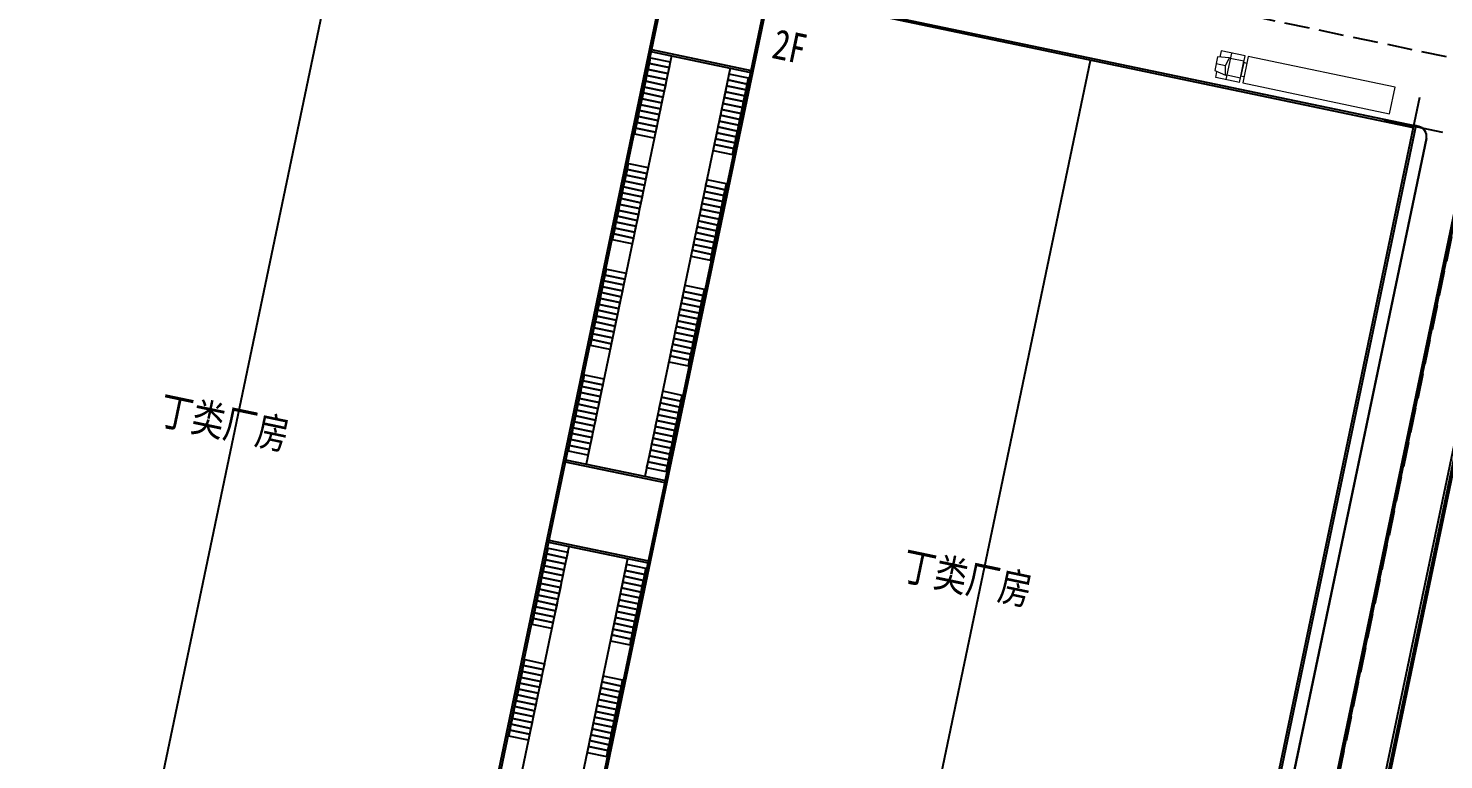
# Model space of a CAD drawing. Extents: x 1738711 to 2346805, y 1189731 to 2516152.
# Drawn here: x 2007275 to 2010956, y 1634900 to 1636802 of the extents above; entities that cross this region are included whole.
import ezdxf

# ---------------------------------------------------------------- set-up
doc = ezdxf.new("R2010")
doc.units = 0
doc.header["$LTSCALE"] = 1000
doc.header["$MEASUREMENT"] = 0
for name, pattern in [('DASH', [0.35, 0.25, -0.1]), ('DASHDOT', [25.4, 12.7, -6.35, 0, -6.35]), ('DOTE', [2.42, 2, -0.2, 0.02, -0.2])]:
    doc.linetypes.add(name, pattern=pattern)
for name, color, linetype in [('DL-道路沿石边线', 40, 'Continuous'), ('DOTE', 1, 'Continuous'), ('建筑', 2, 'Continuous'), ('建筑控制线', 144, 'DASH'), ('文字标准', 7, 'Continuous'), ('绿化', 66, 'Continuous'), ('车位', 5, 'DASH'), ('道路', 57, 'DASHDOT'), ('道路中心线', 1, 'Continuous'), ('非机动车位', 5, 'Continuous'), ('项目范围', 7, 'Continuous')]:
    doc.layers.add(name, color=color, linetype=linetype)
doc.styles.add('DIMST', font='SIMSUN.TTF', dxfattribs={"width": 0.8})

# ---------------------------------------------------------------- blocks, each defined once
blk = doc.blocks.new('herahgerahreahre')
at = {"layer": 'DL-道路沿石边线', "color": 8, "lineweight": 0}
blk.add_arc((520285.64, 3420193.37), 1372.51, 152.99093, 169.21771, dxfattribs=at)
at = {"layer": 'DOTE', "color": 8, "linetype": 'DOTE'}
for p, q in [((519199.85, 3420700.94), (519201.08, 3420706.81)), ((519203.4, 3420703.26), (519197.53, 3420704.49))]:
    blk.add_line(p, q, dxfattribs=at)
at = {"layer": '建筑', "color": 8}
for points in [[(519061.1, 3420733.13), (519125.9, 3420719.57), (519105.05, 3420619.93), (519040.26, 3420633.48)], [(519061.26, 3420732.89), (519125.66, 3420719.42), (519104.9, 3420620.17), (519040.49, 3420633.64)], [(519135.88, 3420717.48), (519200.68, 3420703.93), (519179.84, 3420604.29), (519115.04, 3420617.84)], [(519136.04, 3420717.25), (519200.44, 3420703.78), (519179.68, 3420604.52), (519115.27, 3420618)]]:
    blk.add_lwpolyline(points, close=True, dxfattribs=at)
for points in [[(519093.54, 3420726.04), (519072.79, 3420626.88)], [(519124.18, 3420711.35), (519134.16, 3420709.26)], [(519124.22, 3420711.55), (519134.2, 3420709.46)], [(519168.12, 3420710.43), (519147.38, 3420611.28)], [(519115.6, 3420670.34), (519125.58, 3420668.25)], [(519115.64, 3420670.53), (519125.62, 3420668.45)], [(519113.96, 3420662.51), (519123.94, 3420660.42)], [(519113.92, 3420662.31), (519123.9, 3420660.22)]]:
    blk.add_lwpolyline(points, dxfattribs=at)
at = {"layer": '建筑控制线', "color": 8, "linetype": 'DASH', "ltscale": 5, "const_width": 0.4}
blk.add_lwpolyline([(519091.33, 3420811.97, 0.064975), (518972.58, 3420484.75), (519152.72, 3420447.07), (519220.5, 3420771.14)], format="xyb", dxfattribs=at)
at = {"layer": '绿化', "color": 8}
blk.add_lwpolyline([(519011.82, 3420640.48), (519024.71, 3420637.78), (519041.09, 3420716.09), (519046.47, 3420714.96), (519046.8, 3420716.54), (519044.36, 3420717.06), (519046.61, 3420727.82), (519049.05, 3420727.31), (519049.97, 3420731.54, -0.041815), (519050.88, 3420734.19), (519076.63, 3420789.53, -0.206872), (519087.51, 3420798.78), (519087.51, 3420801.06), (519088.64, 3420806.44), (519137.58, 3420796.2), (519136.46, 3420790.82), (519138.3, 3420790.44), (519139.32, 3420795.34), (519144.14, 3420794.33), (519144.42, 3420795.28), (519145.12, 3420798.62), (519092.32, 3420819.1), (519088.69, 3420817.73, 0.035825), (519011.82, 3420640.48, -0.035825)], format="xyb", dxfattribs=at)
blk.add_lwpolyline([(519200.68, 3420703.93), (519179.84, 3420604.29), (519180.13, 3420604.23, 0.411054), (519181.31, 3420604.99), (519201.75, 3420702.68, 0.414214), (519200.97, 3420703.87), (519200.97, 3420703.87)], format="xyb", close=True, dxfattribs=at)
at = {"layer": '车位', "color": 8, "lineweight": 0}
for p, q in [((519180.85, 3420710.82), (519180.57, 3420709.47)), ((519182.02, 3420710.72), (519180.85, 3420710.82)), ((519181.23, 3420711.44), (519181.1, 3420710.79)), ((519183.62, 3420710.94), (519181.23, 3420711.44)), ((519181.66, 3420709.94), (519182.01, 3420710.71)), ((519182.24, 3420711.21), (519181.69, 3420708.57)), ((519182.14, 3420710.7), (519182.02, 3420710.72)), ((519183.5, 3420710.39), (519182.13, 3420710.68)), ((519183.06, 3420708.28), (519183.62, 3420710.94)), ((519183.92, 3420710.86), (519183.37, 3420708.22)), ((519198.61, 3420707.79), (519183.92, 3420710.86)), ((519180.57, 3420709.47), (519181.66, 3420709.01)), ((519180.67, 3420708.78), (519180.8, 3420709.38)), ((519181.66, 3420709.94), (519180.71, 3420710.14)), ((519181.66, 3420709.01), (519181.66, 3420709.94)), ((519183.16, 3420708.73), (519183.5, 3420710.39)), ((519183.47, 3420710.25), (519183.2, 3420708.92)), ((519183.79, 3420710.18), (519183.47, 3420710.25)), ((519183.06, 3420708.28), (519180.67, 3420708.78)), ((519181.78, 3420708.98), (519181.66, 3420709.01)), ((519181.79, 3420709.02), (519181.79, 3420709.02)), ((519181.79, 3420709.02), (519183.16, 3420708.73)), ((519183.2, 3420708.92), (519183.5, 3420708.86)), ((519183.37, 3420708.22), (519198.05, 3420705.14)), ((519198.05, 3420705.14), (519198.61, 3420707.79))]:
    blk.add_line(p, q, dxfattribs=at)
at = {"layer": '道路', "color": 8, "linetype": 'ByBlock', "ltscale": 0.01}
for p, q in [((519159.14, 3420455.06), (519226.36, 3420776.39)), ((519126.23, 3420710.92), (519117.7, 3420670.1)), ((519132.11, 3420709.69), (519123.57, 3420668.88)), ((519200.97, 3420703.87), (519200.58, 3420703.95)), ((519201.75, 3420702.68), (519181.52, 3420605.98)), ((519115.98, 3420661.88), (519109.16, 3420629.29)), ((519121.85, 3420660.65), (519115.03, 3420628.06))]:
    blk.add_line(p, q, dxfattribs=at)
blk.add_arc((519200.77, 3420702.89), 1, 348.185, 78.185, dxfattribs=at)
at = {"layer": '道路中心线', "color": 8, "linetype": 'DASH', "ltscale": 0.01}
for p, q in [((519185.14, 3420601.34), (519224.55, 3420789.71)), ((519057.38, 3420741.47), (519207.87, 3420709.99))]:
    blk.add_line(p, q, dxfattribs=at)
at = {"layer": '非机动车位', "color": 8}
for points in [[(519124.15, 3420710.74), (519126.11, 3420710.33), (519125.99, 3420709.75), (519124.03, 3420710.16)], [(519123.91, 3420709.57), (519125.87, 3420709.16), (519125.74, 3420708.57), (519123.78, 3420708.98)], [(519124.03, 3420710.16), (519125.99, 3420709.75), (519125.87, 3420709.16), (519123.91, 3420709.57)], [(519123.54, 3420707.81), (519125.5, 3420707.4), (519125.37, 3420706.81), (519123.42, 3420707.22)], [(519123.66, 3420708.39), (519125.62, 3420707.98), (519125.5, 3420707.4), (519123.54, 3420707.81)], [(519123.78, 3420708.98), (519125.74, 3420708.57), (519125.62, 3420707.98), (519123.66, 3420708.39)], [(519133.7, 3420707.52), (519131.74, 3420707.93), (519131.62, 3420707.34), (519133.57, 3420706.93)], [(519133.82, 3420708.11), (519131.86, 3420708.52), (519131.74, 3420707.93), (519133.7, 3420707.52)], [(519133.94, 3420708.7), (519131.98, 3420709.11), (519131.86, 3420708.52), (519133.82, 3420708.11)], [(519123.29, 3420706.63), (519125.25, 3420706.22), (519125.13, 3420705.64), (519123.17, 3420706.04)], [(519123.42, 3420707.22), (519125.37, 3420706.81), (519125.25, 3420706.22), (519123.29, 3420706.63)], [(519133.45, 3420706.35), (519131.49, 3420706.76), (519131.37, 3420706.17), (519133.33, 3420705.76)], [(519133.57, 3420706.93), (519131.62, 3420707.34), (519131.49, 3420706.76), (519133.45, 3420706.35)], [(519122.92, 3420704.87), (519124.88, 3420704.46), (519124.76, 3420703.87), (519122.8, 3420704.28)], [(519123.05, 3420705.46), (519125.01, 3420705.05), (519124.88, 3420704.46), (519122.92, 3420704.87)], [(519123.17, 3420706.04), (519125.13, 3420705.64), (519125.01, 3420705.05), (519123.05, 3420705.46)], [(519133.08, 3420704.58), (519131.12, 3420704.99), (519131, 3420704.41), (519132.96, 3420704)], [(519133.2, 3420705.17), (519131.25, 3420705.58), (519131.12, 3420704.99), (519133.08, 3420704.58)], [(519133.33, 3420705.76), (519131.37, 3420706.17), (519131.25, 3420705.58), (519133.2, 3420705.17)], [(519122.68, 3420703.7), (519124.64, 3420703.29), (519124.51, 3420702.7), (519122.56, 3420703.11)], [(519122.8, 3420704.28), (519124.76, 3420703.87), (519124.64, 3420703.29), (519122.68, 3420703.7)], [(519132.84, 3420703.41), (519130.88, 3420703.82), (519130.76, 3420703.23), (519132.71, 3420702.82)], [(519132.96, 3420704), (519131, 3420704.41), (519130.88, 3420703.82), (519132.84, 3420703.41)], [(519132.47, 3420701.65), (519130.51, 3420702.06), (519130.39, 3420701.47), (519132.34, 3420701.06)], [(519132.59, 3420702.24), (519130.63, 3420702.64), (519130.51, 3420702.06), (519132.47, 3420701.65)], [(519132.71, 3420702.82), (519130.76, 3420703.23), (519130.63, 3420702.64), (519132.59, 3420702.24)], [(519121.82, 3420699.58), (519123.78, 3420699.18), (519123.65, 3420698.59), (519121.7, 3420699)], [(519121.94, 3420700.17), (519123.9, 3420699.76), (519123.78, 3420699.18), (519121.82, 3420699.58)], [(519121.45, 3420697.82), (519123.41, 3420697.41), (519123.29, 3420696.83), (519121.33, 3420697.24)], [(519121.57, 3420698.41), (519123.53, 3420698), (519123.41, 3420697.41), (519121.45, 3420697.82)], [(519121.7, 3420699), (519123.65, 3420698.59), (519123.53, 3420698), (519121.57, 3420698.41)], [(519131.61, 3420697.54), (519129.65, 3420697.95), (519129.53, 3420697.36), (519131.48, 3420696.95)], [(519131.73, 3420698.12), (519129.77, 3420698.53), (519129.65, 3420697.95), (519131.61, 3420697.54)], [(519121.2, 3420696.65), (519123.16, 3420696.24), (519123.04, 3420695.65), (519121.08, 3420696.06)], [(519121.33, 3420697.24), (519123.29, 3420696.83), (519123.16, 3420696.24), (519121.2, 3420696.65)], [(519131.36, 3420696.36), (519129.4, 3420696.77), (519129.28, 3420696.18), (519131.24, 3420695.78)], [(519131.48, 3420696.95), (519129.53, 3420697.36), (519129.4, 3420696.77), (519131.36, 3420696.36)], [(519120.96, 3420695.47), (519122.92, 3420695.06), (519122.79, 3420694.48), (519120.84, 3420694.89)], [(519121.08, 3420696.06), (519123.04, 3420695.65), (519122.92, 3420695.06), (519120.96, 3420695.47)], [(519130.99, 3420694.6), (519129.04, 3420695.01), (519128.91, 3420694.42), (519130.87, 3420694.01)], [(519131.12, 3420695.19), (519129.16, 3420695.6), (519129.04, 3420695.01), (519130.99, 3420694.6)], [(519131.24, 3420695.78), (519129.28, 3420696.18), (519129.16, 3420695.6), (519131.12, 3420695.19)], [(519120.59, 3420693.71), (519122.55, 3420693.3), (519122.43, 3420692.71), (519120.47, 3420693.12)], [(519120.71, 3420694.3), (519122.67, 3420693.89), (519122.55, 3420693.3), (519120.59, 3420693.71)], [(519120.84, 3420694.89), (519122.79, 3420694.48), (519122.67, 3420693.89), (519120.71, 3420694.3)], [(519130.75, 3420693.43), (519128.79, 3420693.84), (519128.67, 3420693.25), (519130.62, 3420692.84)], [(519130.87, 3420694.01), (519128.91, 3420694.42), (519128.79, 3420693.84), (519130.75, 3420693.43)], [(519120.47, 3420693.12), (519122.43, 3420692.71), (519122.3, 3420692.13), (519120.34, 3420692.54)], [(519130.5, 3420692.25), (519128.54, 3420692.66), (519128.42, 3420692.07), (519130.38, 3420691.66)], [(519130.62, 3420692.84), (519128.67, 3420693.25), (519128.54, 3420692.66), (519130.5, 3420692.25)], [(519130.26, 3420691.08), (519128.3, 3420691.49), (519128.18, 3420690.9), (519130.13, 3420690.49)], [(519130.38, 3420691.66), (519128.42, 3420692.07), (519128.3, 3420691.49), (519130.26, 3420691.08)], [(519119.73, 3420689.6), (519121.69, 3420689.19), (519121.57, 3420688.6), (519119.61, 3420689.01)], [(519119.48, 3420688.43), (519121.44, 3420688.02), (519121.32, 3420687.43), (519119.36, 3420687.84)], [(519119.61, 3420689.01), (519121.57, 3420688.6), (519121.44, 3420688.02), (519119.48, 3420688.43)], [(519129.52, 3420687.55), (519127.56, 3420687.96), (519127.44, 3420687.38), (519129.4, 3420686.97)], [(519119.12, 3420686.66), (519121.07, 3420686.25), (519120.95, 3420685.67), (519118.99, 3420686.08)], [(519119.24, 3420687.25), (519121.2, 3420686.84), (519121.07, 3420686.25), (519119.12, 3420686.66)], [(519119.36, 3420687.84), (519121.32, 3420687.43), (519121.2, 3420686.84), (519119.24, 3420687.25)], [(519129.27, 3420686.38), (519127.32, 3420686.79), (519127.19, 3420686.2), (519129.15, 3420685.79)], [(519129.4, 3420686.97), (519127.44, 3420687.38), (519127.32, 3420686.79), (519129.27, 3420686.38)], [(519118.87, 3420685.49), (519120.83, 3420685.08), (519120.71, 3420684.49), (519118.75, 3420684.9)], [(519118.99, 3420686.08), (519120.95, 3420685.67), (519120.83, 3420685.08), (519118.87, 3420685.49)], [(519129.03, 3420685.2), (519127.07, 3420685.61), (519126.95, 3420685.03), (519128.9, 3420684.62)], [(519129.15, 3420685.79), (519127.19, 3420686.2), (519127.07, 3420685.61), (519129.03, 3420685.2)], [(519118.5, 3420683.73), (519120.46, 3420683.32), (519120.34, 3420682.73), (519118.38, 3420683.14)], [(519118.62, 3420684.32), (519120.58, 3420683.91), (519120.46, 3420683.32), (519118.5, 3420683.73)], [(519118.75, 3420684.9), (519120.71, 3420684.49), (519120.58, 3420683.91), (519118.62, 3420684.32)], [(519128.66, 3420683.44), (519126.7, 3420683.85), (519126.58, 3420683.26), (519128.54, 3420682.85)], [(519128.78, 3420684.03), (519126.82, 3420684.44), (519126.7, 3420683.85), (519128.66, 3420683.44)], [(519128.9, 3420684.62), (519126.95, 3420685.03), (519126.82, 3420684.44), (519128.78, 3420684.03)], [(519118.26, 3420682.55), (519120.21, 3420682.14), (519120.09, 3420681.56), (519118.13, 3420681.97)], [(519118.38, 3420683.14), (519120.34, 3420682.73), (519120.21, 3420682.14), (519118.26, 3420682.55)], [(519128.41, 3420682.27), (519126.46, 3420682.68), (519126.33, 3420682.09), (519128.29, 3420681.68)], [(519128.54, 3420682.85), (519126.58, 3420683.26), (519126.46, 3420682.68), (519128.41, 3420682.27)], [(519128.04, 3420680.51), (519126.09, 3420680.92), (519125.96, 3420680.33), (519127.92, 3420679.92)], [(519128.17, 3420681.09), (519126.21, 3420681.5), (519126.09, 3420680.92), (519128.04, 3420680.51)], [(519128.29, 3420681.68), (519126.33, 3420682.09), (519126.21, 3420681.5), (519128.17, 3420681.09)], [(519117.4, 3420678.44), (519119.35, 3420678.03), (519119.23, 3420677.45), (519117.27, 3420677.85)], [(519117.52, 3420679.03), (519119.48, 3420678.62), (519119.35, 3420678.03), (519117.4, 3420678.44)], [(519117.03, 3420676.68), (519118.99, 3420676.27), (519118.86, 3420675.68), (519116.9, 3420676.09)], [(519117.15, 3420677.27), (519119.11, 3420676.86), (519118.99, 3420676.27), (519117.03, 3420676.68)], [(519117.27, 3420677.85), (519119.23, 3420677.45), (519119.11, 3420676.86), (519117.15, 3420677.27)], [(519127.18, 3420676.39), (519125.23, 3420676.8), (519125.1, 3420676.22), (519127.06, 3420675.81)], [(519127.31, 3420676.98), (519125.35, 3420677.39), (519125.23, 3420676.8), (519127.18, 3420676.39)], [(519116.78, 3420675.51), (519118.74, 3420675.1), (519118.62, 3420674.51), (519116.66, 3420674.92)], [(519116.9, 3420676.09), (519118.86, 3420675.68), (519118.74, 3420675.1), (519116.78, 3420675.51)], [(519126.94, 3420675.22), (519124.98, 3420675.63), (519124.86, 3420675.04), (519126.82, 3420674.63)], [(519127.06, 3420675.81), (519125.1, 3420676.22), (519124.98, 3420675.63), (519126.94, 3420675.22)], [(519116.41, 3420673.74), (519118.37, 3420673.33), (519118.25, 3420672.75), (519116.29, 3420673.16)], [(519116.54, 3420674.33), (519118.49, 3420673.92), (519118.37, 3420673.33), (519116.41, 3420673.74)], [(519116.66, 3420674.92), (519118.62, 3420674.51), (519118.49, 3420673.92), (519116.54, 3420674.33)], [(519126.57, 3420673.46), (519124.61, 3420673.87), (519124.49, 3420673.28), (519126.45, 3420672.87)], [(519126.69, 3420674.05), (519124.74, 3420674.46), (519124.61, 3420673.87), (519126.57, 3420673.46)], [(519126.82, 3420674.63), (519124.86, 3420675.04), (519124.74, 3420674.46), (519126.69, 3420674.05)], [(519116.17, 3420672.57), (519118.13, 3420672.16), (519118, 3420671.57), (519116.04, 3420671.98)], [(519116.29, 3420673.16), (519118.25, 3420672.75), (519118.13, 3420672.16), (519116.17, 3420672.57)], [(519126.32, 3420672.28), (519124.37, 3420672.69), (519124.24, 3420672.11), (519126.2, 3420671.7)], [(519126.45, 3420672.87), (519124.49, 3420673.28), (519124.37, 3420672.69), (519126.32, 3420672.28)], [(519116.04, 3420671.98), (519118, 3420671.57), (519117.88, 3420670.99), (519115.92, 3420671.39)], [(519125.96, 3420670.52), (519124, 3420670.93), (519123.88, 3420670.34), (519125.83, 3420669.93)], [(519126.08, 3420671.11), (519124.12, 3420671.52), (519124, 3420670.93), (519125.96, 3420670.52)], [(519126.2, 3420671.7), (519124.24, 3420672.11), (519124.12, 3420671.52), (519126.08, 3420671.11)], [(519125.83, 3420669.93), (519123.88, 3420670.34), (519123.75, 3420669.76), (519125.71, 3420669.35)], [(519113.77, 3420661.12), (519115.73, 3420660.71), (519115.61, 3420660.12), (519113.65, 3420660.53)], [(519113.9, 3420661.7), (519115.85, 3420661.3), (519115.73, 3420660.71), (519113.77, 3420661.12)], [(519113.53, 3420659.94), (519115.48, 3420659.53), (519115.36, 3420658.95), (519113.4, 3420659.36)], [(519113.65, 3420660.53), (519115.61, 3420660.12), (519115.48, 3420659.53), (519113.53, 3420659.94)], [(519123.68, 3420659.66), (519121.73, 3420660.07), (519121.6, 3420659.48), (519123.56, 3420659.07)], [(519113.16, 3420658.18), (519115.12, 3420657.77), (519114.99, 3420657.18), (519113.04, 3420657.59)], [(519113.28, 3420658.77), (519115.24, 3420658.36), (519115.12, 3420657.77), (519113.16, 3420658.18)], [(519113.4, 3420659.36), (519115.36, 3420658.95), (519115.24, 3420658.36), (519113.28, 3420658.77)], [(519123.31, 3420657.9), (519121.36, 3420658.3), (519121.23, 3420657.72), (519123.19, 3420657.31)], [(519123.44, 3420658.48), (519121.48, 3420658.89), (519121.36, 3420658.3), (519123.31, 3420657.9)], [(519123.56, 3420659.07), (519121.6, 3420659.48), (519121.48, 3420658.89), (519123.44, 3420658.48)], [(519112.91, 3420657.01), (519114.87, 3420656.6), (519114.75, 3420656.01), (519112.79, 3420656.42)], [(519113.04, 3420657.59), (519114.99, 3420657.18), (519114.87, 3420656.6), (519112.91, 3420657.01)], [(519123.07, 3420656.72), (519121.11, 3420657.13), (519120.99, 3420656.54), (519122.95, 3420656.13)], [(519123.19, 3420657.31), (519121.23, 3420657.72), (519121.11, 3420657.13), (519123.07, 3420656.72)], [(519112.67, 3420655.83), (519114.62, 3420655.42), (519114.5, 3420654.83), (519112.54, 3420655.24)], [(519112.79, 3420656.42), (519114.75, 3420656.01), (519114.62, 3420655.42), (519112.67, 3420655.83)], [(519122.7, 3420654.96), (519120.74, 3420655.37), (519120.62, 3420654.78), (519122.58, 3420654.37)], [(519122.82, 3420655.55), (519120.87, 3420655.96), (519120.74, 3420655.37), (519122.7, 3420654.96)], [(519122.95, 3420656.13), (519120.99, 3420656.54), (519120.87, 3420655.96), (519122.82, 3420655.55)], [(519112.42, 3420654.66), (519114.38, 3420654.25), (519114.26, 3420653.66), (519112.3, 3420654.07)], [(519112.54, 3420655.24), (519114.5, 3420654.83), (519114.38, 3420654.25), (519112.42, 3420654.66)], [(519122.45, 3420653.78), (519120.5, 3420654.19), (519120.37, 3420653.61), (519122.33, 3420653.2)], [(519122.58, 3420654.37), (519120.62, 3420654.78), (519120.5, 3420654.19), (519122.45, 3420653.78)], [(519122.21, 3420652.61), (519120.25, 3420653.02), (519120.13, 3420652.43), (519122.09, 3420652.02)], [(519122.33, 3420653.2), (519120.37, 3420653.61), (519120.25, 3420653.02), (519122.21, 3420652.61)], [(519111.44, 3420649.96), (519113.4, 3420649.55), (519113.27, 3420648.96), (519111.32, 3420649.37)], [(519111.56, 3420650.55), (519113.52, 3420650.14), (519113.4, 3420649.55), (519111.44, 3420649.96)], [(519111.19, 3420648.78), (519113.15, 3420648.37), (519113.03, 3420647.79), (519111.07, 3420648.2)], [(519111.32, 3420649.37), (519113.27, 3420648.96), (519113.15, 3420648.37), (519111.19, 3420648.78)], [(519121.23, 3420647.91), (519119.27, 3420648.32), (519119.15, 3420647.73), (519121.1, 3420647.32)], [(519121.35, 3420648.5), (519119.39, 3420648.91), (519119.27, 3420648.32), (519121.23, 3420647.91)], [(519110.82, 3420647.02), (519112.78, 3420646.61), (519112.66, 3420646.03), (519110.7, 3420646.44)], [(519110.95, 3420647.61), (519112.9, 3420647.2), (519112.78, 3420646.61), (519110.82, 3420647.02)], [(519111.07, 3420648.2), (519113.03, 3420647.79), (519112.9, 3420647.2), (519110.95, 3420647.61)], [(519120.98, 3420646.74), (519119.02, 3420647.15), (519118.9, 3420646.56), (519120.86, 3420646.15)], [(519121.1, 3420647.32), (519119.15, 3420647.73), (519119.02, 3420647.15), (519120.98, 3420646.74)], [(519110.58, 3420645.85), (519112.54, 3420645.44), (519112.41, 3420644.85), (519110.46, 3420645.26)], [(519110.7, 3420646.44), (519112.66, 3420646.03), (519112.54, 3420645.44), (519110.58, 3420645.85)], [(519120.73, 3420645.56), (519118.78, 3420645.97), (519118.65, 3420645.38), (519120.61, 3420644.97)], [(519120.86, 3420646.15), (519118.9, 3420646.56), (519118.78, 3420645.97), (519120.73, 3420645.56)], [(519110.21, 3420644.09), (519112.17, 3420643.68), (519112.04, 3420643.09), (519110.09, 3420643.5)], [(519110.33, 3420644.67), (519112.29, 3420644.26), (519112.17, 3420643.68), (519110.21, 3420644.09)], [(519110.46, 3420645.26), (519112.41, 3420644.85), (519112.29, 3420644.26), (519110.33, 3420644.67)], [(519120.37, 3420643.8), (519118.41, 3420644.21), (519118.29, 3420643.62), (519120.24, 3420643.21)], [(519120.49, 3420644.39), (519118.53, 3420644.8), (519118.41, 3420644.21), (519120.37, 3420643.8)], [(519120.61, 3420644.97), (519118.65, 3420645.38), (519118.53, 3420644.8), (519120.49, 3420644.39)], [(519110.09, 3420643.5), (519112.04, 3420643.09), (519111.92, 3420642.5), (519109.96, 3420642.91)], [(519120.12, 3420642.63), (519118.16, 3420643.04), (519118.04, 3420642.45), (519120, 3420642.04)], [(519120.24, 3420643.21), (519118.29, 3420643.62), (519118.16, 3420643.04), (519120.12, 3420642.63)], [(519119.87, 3420641.45), (519117.92, 3420641.86), (519117.79, 3420641.27), (519119.75, 3420640.86)], [(519120, 3420642.04), (519118.04, 3420642.45), (519117.92, 3420641.86), (519119.87, 3420641.45)]]:
    blk.add_lwpolyline(points, close=True, dxfattribs=at)
at = {"layer": '项目范围', "color": 8, "linetype": 'Continuous', "const_width": 0.4, "flags": 128}
blk.add_lwpolyline([(519185.57, 3420579.69), (519004.04, 3420617.66, -0.040295), (519088.69, 3420817.73), (519092.3, 3420819.11), (519128.83, 3420804.7, 0.049851), (519226.86, 3420777.1), (519185.57, 3420579.69)], format="xyb", dxfattribs=at)
at = {"layer": '文字标准', "color": 8, "char_height": 3, "attachment_point": 1, "rotation": 348.185, "style": 'DIMST'}
for s, width, insert in [('{\\fSimHei|b1|i0|c134|p49;2F}', 12.4481, (519136.76, 3420713.68)), ('{\\fSimHei|b1|i0|c134|p49;丁类厂房}', 23.493, (519075.42, 3420677.07)), ('{\\fSimHei|b1|i0|c134|p49;丁类厂房}', 23.493, (519149.72, 3420661.53))]:
    blk.add_mtext_dynamic_manual_height_columns(s, width=width, gutter_width=15, heights=[0], dxfattribs=dict(at, insert=insert))

msp = doc.modelspace()

# ---------------------------------------------------------------- block references
at = {"xscale": 26, "yscale": 26, "zscale": 26}
msp.add_blockref('herahgerahreahre', (-11488334, -87301754.1), dxfattribs=at)

doc.saveas('drawing.dxf')
